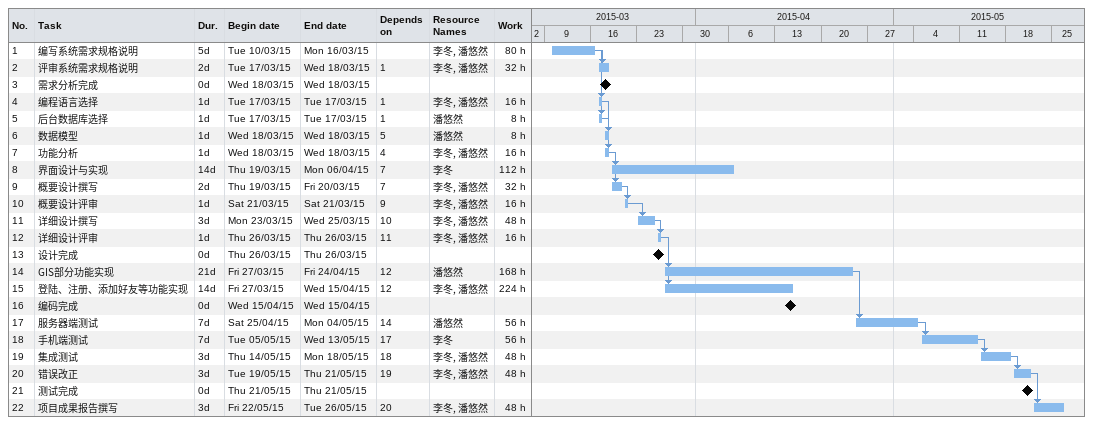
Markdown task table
| ID | Task | Duration | Start | Finish | Predecessors | Resources | Work (h) |
|---|---|---|---|---|---|---|---|
| 1 | 编写系统需求规格说明 | 5d | 2015-03-10 | 2015-03-16 |  | 李冬, 潘悠然 | 80 |
| 2 | 评审系统需求规格说明 | 2d | 2015-03-17 | 2015-03-18 | 1 | 李冬, 潘悠然 | 32 |
| 3 | 需求分析完成 | 0d | 2015-03-18 | 2015-03-18 |  |  |  |
| 4 | 编程语言选择 | 1d | 2015-03-17 | 2015-03-17 | 1 | 李冬, 潘悠然 | 16 |
| 5 | 后台数据库选择 | 1d | 2015-03-17 | 2015-03-17 | 1 | 潘悠然 | 8 |
| 6 | 数据模型 | 1d | 2015-03-18 | 2015-03-18 | 5 | 潘悠然 | 8 |
| 7 | 功能分析 | 1d | 2015-03-18 | 2015-03-18 | 4 | 李冬, 潘悠然 | 16 |
| 8 | 界面设计与实现 | 14d | 2015-03-19 | 2015-04-06 | 7 | 李冬 | 112 |
| 9 | 概要设计撰写 | 2d | 2015-03-19 | 2015-03-20 | 7 | 李冬, 潘悠然 | 32 |
| 10 | 概要设计评审 | 1d | 2015-03-21 | 2015-03-21 | 9 | 李冬, 潘悠然 | 16 |
| 11 | 详细设计撰写 | 3d | 2015-03-23 | 2015-03-25 | 10 | 李冬, 潘悠然 | 48 |
| 12 | 详细设计评审 | 1d | 2015-03-26 | 2015-03-26 | 11 | 李冬, 潘悠然 | 16 |
| 13 | 设计完成 | 0d | 2015-03-26 | 2015-03-26 |  |  |  |
| 14 | GIS部分功能实现 | 21d | 2015-03-27 | 2015-04-24 | 12 | 潘悠然 | 168 |
| 15 | 登陆、注册、添加好友等功能实现 | 14d | 2015-03-27 | 2015-04-15 | 12 | 李冬, 潘悠然 | 224 |
| 16 | 编码完成 | 0d | 2015-04-15 | 2015-04-15 |  |  |  |
| 17 | 服务器端测试 | 7d | 2015-04-25 | 2015-05-04 | 14 | 潘悠然 | 56 |
| 18 | 手机端测试 | 7d | 2015-05-05 | 2015-05-13 | 17 | 李冬 | 56 |
| 19 | 集成测试 | 3d | 2015-05-14 | 2015-05-18 | 18 | 李冬, 潘悠然 | 48 |
| 20 | 错误改正 | 3d | 2015-05-19 | 2015-05-21 | 19 | 李冬, 潘悠然 | 48 |
| 21 | 测试完成 | 0d | 2015-05-21 | 2015-05-21 |  |  |  |
| 22 | 项目成果报告撰写 | 3d | 2015-05-22 | 2015-05-26 | 20 | 李冬, 潘悠然 | 48 |
